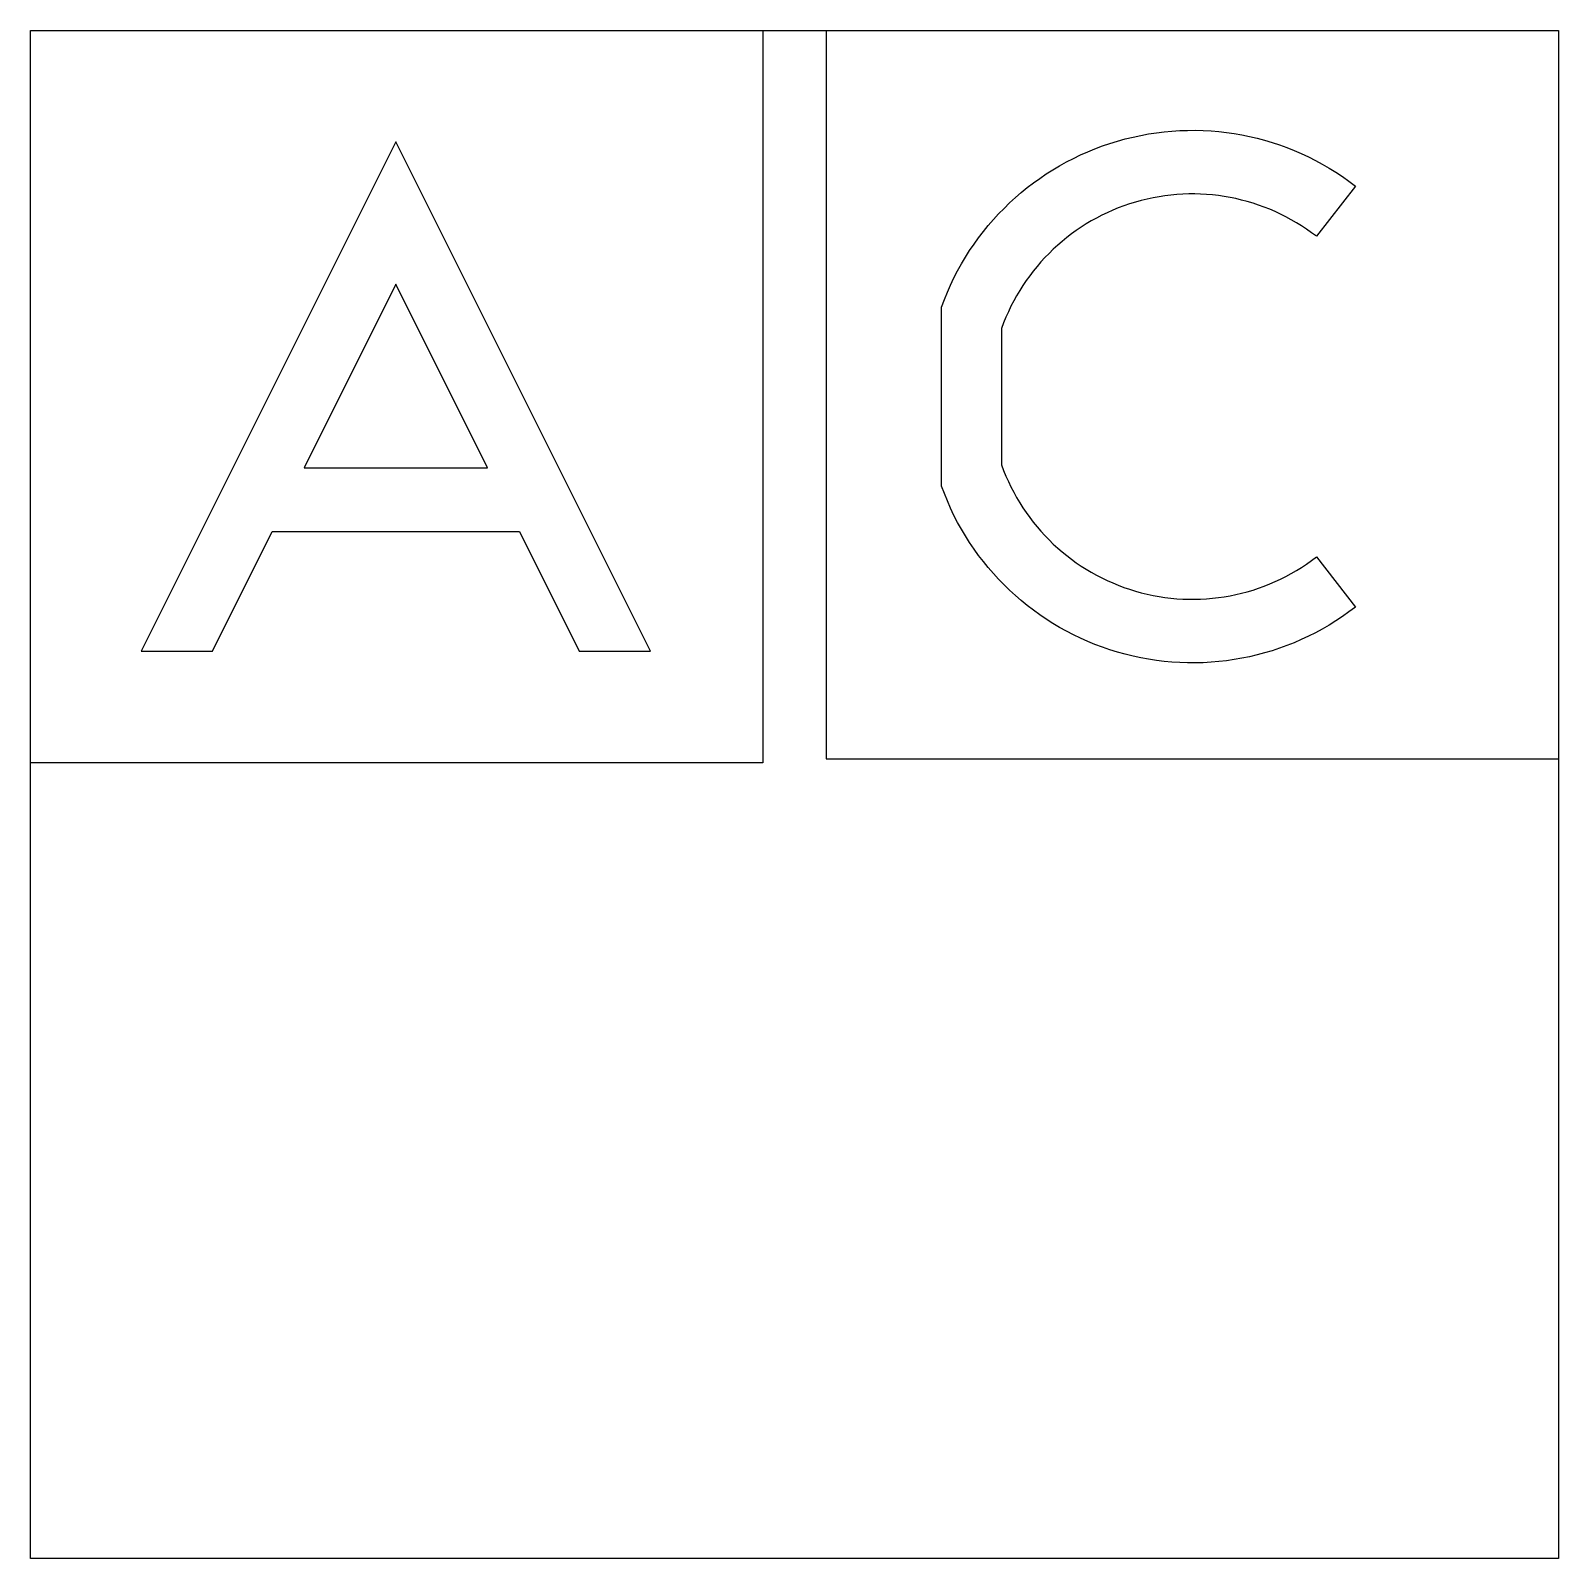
# Model space of a CAD drawing. Extents: x -6 to 6, y -6 to 6.
import ezdxf

# ---------------------------------------------------------------- set-up
doc = ezdxf.new("R2010")
doc.units = 0
doc.layers.add('VEILIG', color=7, linetype='CONTINUOUS')

msp = doc.modelspace()

# ---------------------------------------------------------------- linework, layer by layer
at = {"layer": 'VEILIG', "color": 0}
for p, q in [((-6, -6), (-6, 6)), ((-6, 6), (6, 6)), ((6, 6), (6, -6)), ((-0.25, 0.25), (-6, 0.25)), ((6, -6), (-6, -6))]:
    msp.add_line(p, q, dxfattribs=at)
for points in [[(-0.25, 6), (-0.25, 0.25)], [(0.25, 6), (0.25, 0.28), (6, 0.28)]]:
    msp.add_lwpolyline(points, dxfattribs=at)
msp.add_lwpolyline([(1.155, 3.828, -0.510049), (4.405, 4.779), (4.099, 4.384, 0.510049), (1.626, 3.66), (1.626, 2.59, 0.510049), (4.099, 1.866), (4.405, 1.471, -0.510049), (1.155, 2.422)], format="xyb", close=True, dxfattribs=at)
for points in [[(-5.131, 1.125), (-4.572, 1.125), (-4.102, 2.066), (-2.161, 2.066), (-1.69, 1.125), (-1.131, 1.125), (-3.131, 5.125)], [(-3.852, 2.566), (-2.411, 2.566), (-3.131, 4.007)]]:
    msp.add_lwpolyline(points, close=True, dxfattribs=at)

doc.saveas('drawing.dxf')
